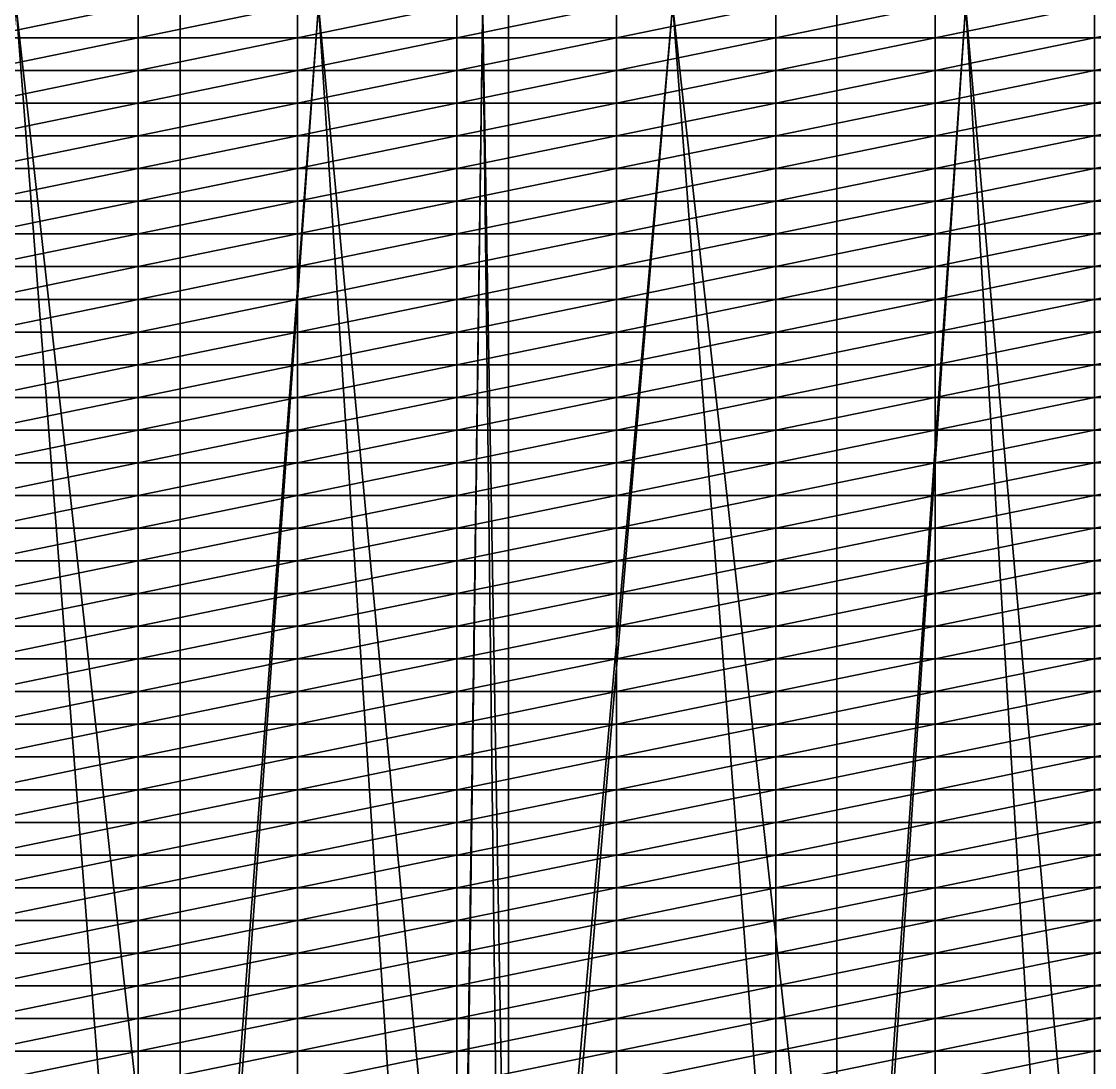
# Model space of a CAD drawing. Header units: metres. Extents: x -3 to 177, y -14 to 14.
# Drawn here: x 97.04 to 104.28, y -7.16 to -0.11 of the extents above; entities that cross this region are included whole.
import ezdxf

# ---------------------------------------------------------------- set-up
doc = ezdxf.new("R2010")
doc.units = ezdxf.units.M
for name, color, linetype, true_color in [('DB_3', 7, 'Continuous', 0x99866a), ('HOLD_3', 7, 'Continuous', 0xb09ed9), ('HULL', 7, 'Continuous', 0x528ba5)]:
    doc.layers.add(name, color=color, linetype=linetype, true_color=true_color)

msp = doc.modelspace()

# ---------------------------------------------------------------- linework, layer by layer
at = {"layer": 'DB_3'}
for points in [[(95.8926, 14.3622, 1.75), (95.8926, -14.3623, 1.75), (98.1074, -14.3623, 1.75)], [(95.8926, 14.3622, 1.75), (98.1074, -14.3623, 1.75), (98.1074, 14.3622, 1.75)], [(98.1074, 14.3622, 1.75), (98.1074, -14.3623, 1.75), (99.975, -14.3623, 1.75)], [(98.1074, 14.3622, 1.75), (99.975, -14.3623, 1.75), (99.975, 14.3622, 1.75)], [(99.975, 14.3622, 1.75), (100.3222, -14.3623, 1.75), (100.3222, 14.3622, 1.75)], [(99.975, 14.3622, 1.75), (99.975, -14.3623, 1.75), (100.3222, -14.3623, 1.75)], [(100.3222, 14.3622, 1.75), (100.3222, -14.3623, 1.75), (102.5369, -14.3623, 1.75)], [(100.3222, 14.3622, 1.75), (102.5369, -14.3623, 1.75), (102.5369, 14.3622, 1.75)], [(102.5369, 14.3622, 1.75), (102.5369, -14.3623, 1.75), (104.275, -14.3623, 1.75)], [(102.5369, 14.3622, 1.75), (104.275, -14.3623, 1.75), (104.275, 14.3622, 1.75)], [(104.275, 14.3622, 1.75), (104.275, -14.3623, 1.75), (104.7517, -14.3623, 1.75)], [(104.275, 14.3622, 1.75), (104.7517, -14.3623, 1.75), (104.7517, 14.3622, 1.75)], [(95.8926, -12.5632), (95.8926, 12.5632), (98.1074, 12.5632)], [(95.8926, -12.5632), (98.1074, 12.5632), (98.1074, -12.5632)], [(98.1074, -12.5632), (98.1074, 12.5632), (99.975, 12.5632)], [(98.1074, -12.5632), (99.975, 12.5632), (99.975, -12.5632)], [(99.975, -12.5632), (99.975, 12.5632), (100.3222, 12.5632)], [(99.975, -12.5632), (100.3222, 12.5632), (100.3222, -12.5632)], [(100.3222, -12.5632), (100.3222, 12.5632), (102.5369, 12.5632)], [(100.3222, -12.5632), (102.5369, 12.5632), (102.5369, -12.5632)], [(102.5369, -12.5632), (102.5369, 12.5632), (104.275, 12.5632)], [(102.5369, -12.5632), (104.275, 12.5632), (104.275, -12.5632)], [(104.275, -12.5632), (104.275, 12.5632), (104.7517, 12.5632)], [(104.275, -12.5632), (104.7517, 12.5632), (104.7517, -12.5632)]]:
    msp.add_3dface(points, dxfattribs=at)
at = {"layer": 'HOLD_3'}
for points in [[(95.8926, -13.0582, 1.75), (95.8926, 13.0582, 1.75), (98.1074, 13.0582, 1.75)], [(95.8926, -13.0582, 1.75), (98.1074, 13.0582, 1.75), (98.1074, -13.0582, 1.75)], [(98.1074, -13.0582, 1.75), (98.1074, 13.0582, 1.75), (99.975, 13.0582, 1.75)], [(98.1074, -13.0582, 1.75), (99.975, 13.0582, 1.75), (99.975, -13.0582, 1.75)], [(99.975, -13.0582, 1.75), (99.975, 13.0582, 1.75), (100.3222, 13.0582, 1.75)], [(99.975, -13.0582, 1.75), (100.3222, 13.0582, 1.75), (100.3222, -13.0582, 1.75)], [(100.3222, -13.0582, 1.75), (100.3222, 13.0582, 1.75), (102.5369, 13.0582, 1.75)], [(100.3222, -13.0582, 1.75), (102.5369, 13.0582, 1.75), (102.5369, -13.0582, 1.75)], [(102.5369, -13.0582, 1.75), (102.5369, 13.0582, 1.75), (104.275, 13.0582, 1.75)], [(102.5369, -13.0582, 1.75), (104.275, 13.0582, 1.75), (104.275, -13.0582, 1.75)], [(104.275, -13.0582, 1.75), (104.275, 13.0582, 1.75), (104.7517, 13.0582, 1.75)], [(104.275, -13.0582, 1.75), (104.7517, 13.0582, 1.75), (104.7517, -13.0582, 1.75)], [(95.8926, 9.996, 14.6), (95.8926, -9.996, 14.6), (98.1074, -9.996, 14.6)], [(95.8926, 9.996, 14.6), (98.1074, -9.996, 14.6), (98.1074, 9.996, 14.6)], [(98.1074, 9.996, 14.6), (98.1074, -9.996, 14.6), (99.975, -9.996, 14.6)], [(98.1074, 9.996, 14.6), (99.975, -9.996, 14.6), (99.975, 9.996, 14.6)], [(99.975, 9.996, 14.6), (99.975, -9.996, 14.6), (100.3222, -9.996, 14.6)], [(99.975, 9.996, 14.6), (100.3222, -9.996, 14.6), (100.3222, 9.996, 14.6)], [(100.3222, 9.996, 14.6), (100.3222, -9.996, 14.6), (102.5369, -9.996, 14.6)], [(100.3222, 9.996, 14.6), (102.5369, -9.996, 14.6), (102.5369, 9.996, 14.6)], [(102.5369, 9.996, 14.6), (102.5369, -9.996, 14.6), (104.275, -9.996, 14.6)], [(102.5369, 9.996, 14.6), (104.275, -9.996, 14.6), (104.275, 9.996, 14.6)], [(104.275, 9.996, 14.6), (104.275, -9.996, 14.6), (104.7517, -9.996, 14.6)], [(104.275, 9.996, 14.6), (104.7517, -9.996, 14.6), (104.7517, 9.996, 14.6)]]:
    msp.add_3dface(points, dxfattribs=at)
at = {"layer": 'HULL'}
for points in [[(96.75, -0.2204), (96.75, 0), (97.825, 0)], [(96.75, -0.2204), (97.825, 0), (97.825, -0.2204)], [(97.825, -0.2204), (97.825, 0), (98.9, 0)], [(97.825, -0.2204), (98.9, 0), (98.9, -0.2204)], [(98.9, -0.2204), (98.9, 0), (99.975, 0)], [(98.9, -0.2204), (99.975, 0), (99.975, -0.2204)], [(99.975, -0.2204), (99.975, 0), (101.05, 0)], [(99.975, -0.2204), (101.05, 0), (101.05, -0.2204)], [(101.05, -0.2204), (101.05, 0), (102.125, 0)], [(101.05, -0.2204), (102.125, 0), (102.125, -0.2204)], [(102.125, -0.2204), (102.125, 0), (103.2, 0)], [(102.125, -0.2204), (103.2, 0), (103.2, -0.2204)], [(103.2, -0.2204), (103.2, 0), (104.275, 0)], [(103.2, -0.2204), (104.275, 0), (104.275, -0.2204)], [(104.275, -0.2204), (104.275, 0), (105.35, 0)], [(104.275, -0.2204), (105.35, 0), (105.35, -0.2204)], [(96.75, -0.4408), (96.75, -0.2204), (97.825, -0.2204)], [(96.75, -0.4408), (97.825, -0.2204), (97.825, -0.4408)], [(97.825, -0.4408), (97.825, -0.2204), (98.9, -0.2204)], [(97.825, -0.4408), (98.9, -0.2204), (98.9, -0.4408)], [(98.9, -0.4408), (98.9, -0.2204), (99.975, -0.2204)], [(98.9, -0.4408), (99.975, -0.2204), (99.975, -0.4408)], [(99.975, -0.4408), (99.975, -0.2204), (101.05, -0.2204)], [(99.975, -0.4408), (101.05, -0.2204), (101.05, -0.4408)], [(101.05, -0.4408), (101.05, -0.2204), (102.125, -0.2204)], [(101.05, -0.4408), (102.125, -0.2204), (102.125, -0.4408)], [(102.125, -0.4408), (102.125, -0.2204), (103.2, -0.2204)], [(102.125, -0.4408), (103.2, -0.2204), (103.2, -0.4408)], [(103.2, -0.4408), (103.2, -0.2204), (104.275, -0.2204)], [(103.2, -0.4408), (104.275, -0.2204), (104.275, -0.4408)], [(104.275, -0.4408), (104.275, -0.2204), (105.35, -0.2204)], [(104.275, -0.4408), (105.35, -0.2204), (105.35, -0.4408)], [(96.75, -0.6612), (96.75, -0.4408), (97.825, -0.4408)], [(96.75, -0.6612), (97.825, -0.4408), (97.825, -0.6612)], [(97.825, -0.6612), (97.825, -0.4408), (98.9, -0.4408)], [(97.825, -0.6612), (98.9, -0.4408), (98.9, -0.6612)], [(98.9, -0.6612), (98.9, -0.4408), (99.975, -0.4408)], [(98.9, -0.6612), (99.975, -0.4408), (99.975, -0.6612)], [(99.975, -0.6612), (99.975, -0.4408), (101.05, -0.4408)], [(99.975, -0.6612), (101.05, -0.4408), (101.05, -0.6612)], [(101.05, -0.6612), (101.05, -0.4408), (102.125, -0.4408)], [(101.05, -0.6612), (102.125, -0.4408), (102.125, -0.6612)], [(102.125, -0.6612), (102.125, -0.4408), (103.2, -0.4408)], [(102.125, -0.6612), (103.2, -0.4408), (103.2, -0.6612)], [(103.2, -0.6612), (103.2, -0.4408), (104.275, -0.4408)], [(103.2, -0.6612), (104.275, -0.4408), (104.275, -0.6612)], [(104.275, -0.6612), (104.275, -0.4408), (105.35, -0.4408)], [(104.275, -0.6612), (105.35, -0.4408), (105.35, -0.6612)], [(96.75, -0.8816), (96.75, -0.6612), (97.825, -0.6612)], [(96.75, -0.8816), (97.825, -0.6612), (97.825, -0.8816)], [(97.825, -0.8816), (97.825, -0.6612), (98.9, -0.6612)], [(97.825, -0.8816), (98.9, -0.6612), (98.9, -0.8816)], [(98.9, -0.8816), (98.9, -0.6612), (99.975, -0.6612)], [(98.9, -0.8816), (99.975, -0.6612), (99.975, -0.8816)], [(99.975, -0.8816), (99.975, -0.6612), (101.05, -0.6612)], [(99.975, -0.8816), (101.05, -0.6612), (101.05, -0.8816)], [(101.05, -0.8816), (101.05, -0.6612), (102.125, -0.6612)], [(101.05, -0.8816), (102.125, -0.6612), (102.125, -0.8816)], [(102.125, -0.8816), (102.125, -0.6612), (103.2, -0.6612)], [(102.125, -0.8816), (103.2, -0.6612), (103.2, -0.8816)], [(103.2, -0.8816), (103.2, -0.6612), (104.275, -0.6612)], [(103.2, -0.8816), (104.275, -0.6612), (104.275, -0.8816)], [(104.275, -0.8816), (104.275, -0.6612), (105.35, -0.6612)], [(104.275, -0.8816), (105.35, -0.6612), (105.35, -0.8816)], [(96.75, -1.102), (96.75, -0.8816), (97.825, -0.8816)], [(96.75, -1.102), (97.825, -0.8816), (97.825, -1.102)], [(97.825, -1.102), (97.825, -0.8816), (98.9, -0.8816)], [(97.825, -1.102), (98.9, -0.8816), (98.9, -1.102)], [(98.9, -1.102), (98.9, -0.8816), (99.975, -0.8816)], [(98.9, -1.102), (99.975, -0.8816), (99.975, -1.102)], [(99.975, -1.102), (99.975, -0.8816), (101.05, -0.8816)], [(99.975, -1.102), (101.05, -0.8816), (101.05, -1.102)], [(101.05, -1.102), (101.05, -0.8816), (102.125, -0.8816)], [(101.05, -1.102), (102.125, -0.8816), (102.125, -1.102)], [(102.125, -1.102), (102.125, -0.8816), (103.2, -0.8816)], [(102.125, -1.102), (103.2, -0.8816), (103.2, -1.102)], [(103.2, -1.102), (103.2, -0.8816), (104.275, -0.8816)], [(103.2, -1.102), (104.275, -0.8816), (104.275, -1.102)], [(104.275, -1.102), (104.275, -0.8816), (105.35, -0.8816)], [(104.275, -1.102), (105.35, -0.8816), (105.35, -1.102)], [(96.75, -1.3224), (96.75, -1.102), (97.825, -1.102)], [(96.75, -1.3224), (97.825, -1.102), (97.825, -1.3224)], [(97.825, -1.3224), (97.825, -1.102), (98.9, -1.102)], [(97.825, -1.3224), (98.9, -1.102), (98.9, -1.3224)], [(98.9, -1.3224), (98.9, -1.102), (99.975, -1.102)], [(98.9, -1.3224), (99.975, -1.102), (99.975, -1.3224)], [(99.975, -1.3224), (99.975, -1.102), (101.05, -1.102)], [(99.975, -1.3224), (101.05, -1.102), (101.05, -1.3224)], [(101.05, -1.3224), (101.05, -1.102), (102.125, -1.102)], [(101.05, -1.3224), (102.125, -1.102), (102.125, -1.3224)], [(102.125, -1.3224), (102.125, -1.102), (103.2, -1.102)], [(102.125, -1.3224), (103.2, -1.102), (103.2, -1.3224)], [(103.2, -1.3224), (103.2, -1.102), (104.275, -1.102)], [(103.2, -1.3224), (104.275, -1.102), (104.275, -1.3224)], [(104.275, -1.3224), (104.275, -1.102), (105.35, -1.102)], [(104.275, -1.3224), (105.35, -1.102), (105.35, -1.3224)], [(96.75, -1.5428), (96.75, -1.3224), (97.825, -1.3224)], [(96.75, -1.5428), (97.825, -1.3224), (97.825, -1.5428)], [(97.825, -1.5428), (97.825, -1.3224), (98.9, -1.3224)], [(97.825, -1.5428), (98.9, -1.3224), (98.9, -1.5428)], [(98.9, -1.5428), (98.9, -1.3224), (99.975, -1.3224)], [(98.9, -1.5428), (99.975, -1.3224), (99.975, -1.5428)], [(99.975, -1.5428), (99.975, -1.3224), (101.05, -1.3224)], [(99.975, -1.5428), (101.05, -1.3224), (101.05, -1.5428)], [(101.05, -1.5428), (101.05, -1.3224), (102.125, -1.3224)], [(101.05, -1.5428), (102.125, -1.3224), (102.125, -1.5428)], [(102.125, -1.5428), (102.125, -1.3224), (103.2, -1.3224)], [(102.125, -1.5428), (103.2, -1.3224), (103.2, -1.5428)], [(103.2, -1.5428), (103.2, -1.3224), (104.275, -1.3224)], [(103.2, -1.5428), (104.275, -1.3224), (104.275, -1.5428)], [(104.275, -1.5428), (104.275, -1.3224), (105.35, -1.3224)], [(104.275, -1.5428), (105.35, -1.3224), (105.35, -1.5428)], [(96.75, -1.7633), (96.75, -1.5428), (97.825, -1.5428)], [(96.75, -1.7633), (97.825, -1.5428), (97.825, -1.7633)], [(97.825, -1.7633), (97.825, -1.5428), (98.9, -1.5428)], [(97.825, -1.7633), (98.9, -1.5428), (98.9, -1.7633)], [(98.9, -1.7633), (98.9, -1.5428), (99.975, -1.5428)], [(98.9, -1.7633), (99.975, -1.5428), (99.975, -1.7633)], [(99.975, -1.7633), (99.975, -1.5428), (101.05, -1.5428)], [(99.975, -1.7633), (101.05, -1.5428), (101.05, -1.7633)], [(101.05, -1.7633), (101.05, -1.5428), (102.125, -1.5428)], [(101.05, -1.7633), (102.125, -1.5428), (102.125, -1.7633)], [(102.125, -1.7633), (102.125, -1.5428), (103.2, -1.5428)], [(102.125, -1.7633), (103.2, -1.5428), (103.2, -1.7633)], [(103.2, -1.7633), (103.2, -1.5428), (104.275, -1.5428)], [(103.2, -1.7633), (104.275, -1.5428), (104.275, -1.7633)], [(104.275, -1.7633), (104.275, -1.5428), (105.35, -1.5428)], [(104.275, -1.7633), (105.35, -1.5428), (105.35, -1.7633)], [(96.75, -1.9837), (96.75, -1.7633), (97.825, -1.7633)], [(96.75, -1.9837), (97.825, -1.7633), (97.825, -1.9837)], [(97.825, -1.9837), (97.825, -1.7633), (98.9, -1.7633)], [(97.825, -1.9837), (98.9, -1.7633), (98.9, -1.9837)], [(98.9, -1.9837), (98.9, -1.7633), (99.975, -1.7633)], [(98.9, -1.9837), (99.975, -1.7633), (99.975, -1.9837)], [(99.975, -1.9837), (99.975, -1.7633), (101.05, -1.7633)], [(99.975, -1.9837), (101.05, -1.7633), (101.05, -1.9837)], [(101.05, -1.9837), (101.05, -1.7633), (102.125, -1.7633)], [(101.05, -1.9837), (102.125, -1.7633), (102.125, -1.9837)], [(102.125, -1.9837), (102.125, -1.7633), (103.2, -1.7633)], [(102.125, -1.9837), (103.2, -1.7633), (103.2, -1.9837)], [(103.2, -1.9837), (103.2, -1.7633), (104.275, -1.7633)], [(103.2, -1.9837), (104.275, -1.7633), (104.275, -1.9837)], [(104.275, -1.9837), (104.275, -1.7633), (105.35, -1.7633)], [(104.275, -1.9837), (105.35, -1.7633), (105.35, -1.9837)], [(96.75, -2.2041), (96.75, -1.9837), (97.825, -1.9837)], [(96.75, -2.2041), (97.825, -1.9837), (97.825, -2.2041)], [(97.825, -2.2041), (97.825, -1.9837), (98.9, -1.9837)], [(97.825, -2.2041), (98.9, -1.9837), (98.9, -2.2041)], [(98.9, -2.2041), (98.9, -1.9837), (99.975, -1.9837)], [(98.9, -2.2041), (99.975, -1.9837), (99.975, -2.2041)], [(99.975, -2.2041), (99.975, -1.9837), (101.05, -1.9837)], [(99.975, -2.2041), (101.05, -1.9837), (101.05, -2.2041)], [(101.05, -2.2041), (101.05, -1.9837), (102.125, -1.9837)], [(101.05, -2.2041), (102.125, -1.9837), (102.125, -2.2041)], [(102.125, -2.2041), (102.125, -1.9837), (103.2, -1.9837)], [(102.125, -2.2041), (103.2, -1.9837), (103.2, -2.2041)], [(103.2, -2.2041), (103.2, -1.9837), (104.275, -1.9837)], [(103.2, -2.2041), (104.275, -1.9837), (104.275, -2.2041)], [(104.275, -2.2041), (104.275, -1.9837), (105.35, -1.9837)], [(104.275, -2.2041), (105.35, -1.9837), (105.35, -2.2041)], [(96.75, -2.4245), (96.75, -2.2041), (97.825, -2.2041)], [(96.75, -2.4245), (97.825, -2.2041), (97.825, -2.4245)], [(97.825, -2.4245), (97.825, -2.2041), (98.9, -2.2041)], [(97.825, -2.4245), (98.9, -2.2041), (98.9, -2.4245)], [(98.9, -2.4245), (98.9, -2.2041), (99.975, -2.2041)], [(98.9, -2.4245), (99.975, -2.2041), (99.975, -2.4245)], [(99.975, -2.4245), (99.975, -2.2041), (101.05, -2.2041)], [(99.975, -2.4245), (101.05, -2.2041), (101.05, -2.4245)], [(101.05, -2.4245), (101.05, -2.2041), (102.125, -2.2041)], [(101.05, -2.4245), (102.125, -2.2041), (102.125, -2.4245)], [(102.125, -2.4245), (102.125, -2.2041), (103.2, -2.2041)], [(102.125, -2.4245), (103.2, -2.2041), (103.2, -2.4245)], [(103.2, -2.4245), (103.2, -2.2041), (104.275, -2.2041)], [(103.2, -2.4245), (104.275, -2.2041), (104.275, -2.4245)], [(104.275, -2.4245), (104.275, -2.2041), (105.35, -2.2041)], [(104.275, -2.4245), (105.35, -2.2041), (105.35, -2.4245)], [(96.75, -2.6449), (96.75, -2.4245), (97.825, -2.4245)], [(96.75, -2.6449), (97.825, -2.4245), (97.825, -2.6449)], [(97.825, -2.6449), (97.825, -2.4245), (98.9, -2.4245)], [(97.825, -2.6449), (98.9, -2.4245), (98.9, -2.6449)], [(98.9, -2.6449), (98.9, -2.4245), (99.975, -2.4245)], [(98.9, -2.6449), (99.975, -2.4245), (99.975, -2.6449)], [(99.975, -2.6449), (99.975, -2.4245), (101.05, -2.4245)], [(99.975, -2.6449), (101.05, -2.4245), (101.05, -2.6449)], [(101.05, -2.6449), (101.05, -2.4245), (102.125, -2.4245)], [(101.05, -2.6449), (102.125, -2.4245), (102.125, -2.6449)], [(102.125, -2.6449), (102.125, -2.4245), (103.2, -2.4245)], [(102.125, -2.6449), (103.2, -2.4245), (103.2, -2.6449)], [(103.2, -2.6449), (103.2, -2.4245), (104.275, -2.4245)], [(103.2, -2.6449), (104.275, -2.4245), (104.275, -2.6449)], [(104.275, -2.6449), (104.275, -2.4245), (105.35, -2.4245)], [(104.275, -2.6449), (105.35, -2.4245), (105.35, -2.6449)], [(96.75, -2.8653), (96.75, -2.6449), (97.825, -2.6449)], [(96.75, -2.8653), (97.825, -2.6449), (97.825, -2.8653)], [(97.825, -2.8653), (97.825, -2.6449), (98.9, -2.6449)], [(97.825, -2.8653), (98.9, -2.6449), (98.9, -2.8653)], [(98.9, -2.8653), (98.9, -2.6449), (99.975, -2.6449)], [(98.9, -2.8653), (99.975, -2.6449), (99.975, -2.8653)], [(99.975, -2.8653), (99.975, -2.6449), (101.05, -2.6449)], [(99.975, -2.8653), (101.05, -2.6449), (101.05, -2.8653)], [(101.05, -2.8653), (101.05, -2.6449), (102.125, -2.6449)], [(101.05, -2.8653), (102.125, -2.6449), (102.125, -2.8653)], [(102.125, -2.8653), (102.125, -2.6449), (103.2, -2.6449)], [(102.125, -2.8653), (103.2, -2.6449), (103.2, -2.8653)], [(103.2, -2.8653), (103.2, -2.6449), (104.275, -2.6449)], [(103.2, -2.8653), (104.275, -2.6449), (104.275, -2.8653)], [(104.275, -2.8653), (104.275, -2.6449), (105.35, -2.6449)], [(104.275, -2.8653), (105.35, -2.6449), (105.35, -2.8653)], [(96.75, -3.0857), (96.75, -2.8653), (97.825, -2.8653)], [(96.75, -3.0857), (97.825, -2.8653), (97.825, -3.0857)], [(97.825, -3.0857), (97.825, -2.8653), (98.9, -2.8653)], [(97.825, -3.0857), (98.9, -2.8653), (98.9, -3.0857)], [(98.9, -3.0857), (98.9, -2.8653), (99.975, -2.8653)], [(98.9, -3.0857), (99.975, -2.8653), (99.975, -3.0857)], [(99.975, -3.0857), (99.975, -2.8653), (101.05, -2.8653)], [(99.975, -3.0857), (101.05, -2.8653), (101.05, -3.0857)], [(101.05, -3.0857), (101.05, -2.8653), (102.125, -2.8653)], [(101.05, -3.0857), (102.125, -2.8653), (102.125, -3.0857)], [(102.125, -3.0857), (102.125, -2.8653), (103.2, -2.8653)], [(102.125, -3.0857), (103.2, -2.8653), (103.2, -3.0857)], [(103.2, -3.0857), (103.2, -2.8653), (104.275, -2.8653)], [(103.2, -3.0857), (104.275, -2.8653), (104.275, -3.0857)], [(104.275, -3.0857), (104.275, -2.8653), (105.35, -2.8653)], [(104.275, -3.0857), (105.35, -2.8653), (105.35, -3.0857)], [(96.75, -3.3061), (96.75, -3.0857), (97.825, -3.0857)], [(96.75, -3.3061), (97.825, -3.0857), (97.825, -3.3061)], [(97.825, -3.3061), (97.825, -3.0857), (98.9, -3.0857)], [(97.825, -3.3061), (98.9, -3.0857), (98.9, -3.3061)], [(98.9, -3.3061), (98.9, -3.0857), (99.975, -3.0857)], [(98.9, -3.3061), (99.975, -3.0857), (99.975, -3.3061)], [(99.975, -3.3061), (99.975, -3.0857), (101.05, -3.0857)], [(99.975, -3.3061), (101.05, -3.0857), (101.05, -3.3061)], [(101.05, -3.3061), (101.05, -3.0857), (102.125, -3.0857)], [(101.05, -3.3061), (102.125, -3.0857), (102.125, -3.3061)], [(102.125, -3.3061), (102.125, -3.0857), (103.2, -3.0857)], [(102.125, -3.3061), (103.2, -3.0857), (103.2, -3.3061)], [(103.2, -3.3061), (103.2, -3.0857), (104.275, -3.0857)], [(103.2, -3.3061), (104.275, -3.0857), (104.275, -3.3061)], [(104.275, -3.3061), (104.275, -3.0857), (105.35, -3.0857)], [(104.275, -3.3061), (105.35, -3.0857), (105.35, -3.3061)], [(96.75, -3.5265), (96.75, -3.3061), (97.825, -3.3061)], [(96.75, -3.5265), (97.825, -3.3061), (97.825, -3.5265)], [(97.825, -3.5265), (97.825, -3.3061), (98.9, -3.3061)], [(97.825, -3.5265), (98.9, -3.3061), (98.9, -3.5265)], [(98.9, -3.5265), (98.9, -3.3061), (99.975, -3.3061)], [(98.9, -3.5265), (99.975, -3.3061), (99.975, -3.5265)], [(99.975, -3.5265), (99.975, -3.3061), (101.05, -3.3061)], [(99.975, -3.5265), (101.05, -3.3061), (101.05, -3.5265)], [(101.05, -3.5265), (101.05, -3.3061), (102.125, -3.3061)], [(101.05, -3.5265), (102.125, -3.3061), (102.125, -3.5265)], [(102.125, -3.5265), (102.125, -3.3061), (103.2, -3.3061)], [(102.125, -3.5265), (103.2, -3.3061), (103.2, -3.5265)], [(103.2, -3.5265), (103.2, -3.3061), (104.275, -3.3061)], [(103.2, -3.5265), (104.275, -3.3061), (104.275, -3.5265)], [(104.275, -3.5265), (104.275, -3.3061), (105.35, -3.3061)], [(104.275, -3.5265), (105.35, -3.3061), (105.35, -3.5265)], [(96.75, -3.7469), (96.75, -3.5265), (97.825, -3.5265)], [(96.75, -3.7469), (97.825, -3.5265), (97.825, -3.7469)], [(97.825, -3.7469), (97.825, -3.5265), (98.9, -3.5265)], [(97.825, -3.7469), (98.9, -3.5265), (98.9, -3.7469)], [(98.9, -3.7469), (98.9, -3.5265), (99.975, -3.5265)], [(98.9, -3.7469), (99.975, -3.5265), (99.975, -3.7469)], [(99.975, -3.7469), (99.975, -3.5265), (101.05, -3.5265)], [(99.975, -3.7469), (101.05, -3.5265), (101.05, -3.7469)], [(101.05, -3.7469), (101.05, -3.5265), (102.125, -3.5265)], [(101.05, -3.7469), (102.125, -3.5265), (102.125, -3.7469)], [(102.125, -3.7469), (102.125, -3.5265), (103.2, -3.5265)], [(102.125, -3.7469), (103.2, -3.5265), (103.2, -3.7469)], [(103.2, -3.7469), (103.2, -3.5265), (104.275, -3.5265)], [(103.2, -3.7469), (104.275, -3.5265), (104.275, -3.7469)], [(104.275, -3.7469), (104.275, -3.5265), (105.35, -3.5265)], [(104.275, -3.7469), (105.35, -3.5265), (105.35, -3.7469)], [(96.75, -3.9673), (96.75, -3.7469), (97.825, -3.7469)], [(96.75, -3.9673), (97.825, -3.7469), (97.825, -3.9673)], [(97.825, -3.9673), (97.825, -3.7469), (98.9, -3.7469)], [(97.825, -3.9673), (98.9, -3.7469), (98.9, -3.9673)], [(98.9, -3.9673), (98.9, -3.7469), (99.975, -3.7469)], [(98.9, -3.9673), (99.975, -3.7469), (99.975, -3.9673)], [(99.975, -3.9673), (99.975, -3.7469), (101.05, -3.7469)], [(99.975, -3.9673), (101.05, -3.7469), (101.05, -3.9673)], [(101.05, -3.9673), (101.05, -3.7469), (102.125, -3.7469)], [(101.05, -3.9673), (102.125, -3.7469), (102.125, -3.9673)], [(102.125, -3.9673), (102.125, -3.7469), (103.2, -3.7469)], [(102.125, -3.9673), (103.2, -3.7469), (103.2, -3.9673)], [(103.2, -3.9673), (103.2, -3.7469), (104.275, -3.7469)], [(103.2, -3.9673), (104.275, -3.7469), (104.275, -3.9673)], [(104.275, -3.9673), (104.275, -3.7469), (105.35, -3.7469)], [(104.275, -3.9673), (105.35, -3.7469), (105.35, -3.9673)], [(96.75, -4.1877), (96.75, -3.9673), (97.825, -3.9673)], [(96.75, -4.1877), (97.825, -3.9673), (97.825, -4.1877)], [(97.825, -4.1877), (97.825, -3.9673), (98.9, -3.9673)], [(97.825, -4.1877), (98.9, -3.9673), (98.9, -4.1877)], [(98.9, -4.1877), (98.9, -3.9673), (99.975, -3.9673)], [(98.9, -4.1877), (99.975, -3.9673), (99.975, -4.1877)], [(99.975, -4.1877), (99.975, -3.9673), (101.05, -3.9673)], [(99.975, -4.1877), (101.05, -3.9673), (101.05, -4.1877)], [(101.05, -4.1877), (101.05, -3.9673), (102.125, -3.9673)], [(101.05, -4.1877), (102.125, -3.9673), (102.125, -4.1877)], [(102.125, -4.1877), (102.125, -3.9673), (103.2, -3.9673)], [(102.125, -4.1877), (103.2, -3.9673), (103.2, -4.1877)], [(103.2, -4.1877), (103.2, -3.9673), (104.275, -3.9673)], [(103.2, -4.1877), (104.275, -3.9673), (104.275, -4.1877)], [(104.275, -4.1877), (104.275, -3.9673), (105.35, -3.9673)], [(104.275, -4.1877), (105.35, -3.9673), (105.35, -4.1877)], [(96.75, -4.4081), (96.75, -4.1877), (97.825, -4.1877)], [(96.75, -4.4081), (97.825, -4.1877), (97.825, -4.4081)], [(97.825, -4.4081), (97.825, -4.1877), (98.9, -4.1877)], [(97.825, -4.4081), (98.9, -4.1877), (98.9, -4.4081)], [(98.9, -4.4081), (98.9, -4.1877), (99.975, -4.1877)], [(98.9, -4.4081), (99.975, -4.1877), (99.975, -4.4081)], [(99.975, -4.4081), (99.975, -4.1877), (101.05, -4.1877)], [(99.975, -4.4081), (101.05, -4.1877), (101.05, -4.4081)], [(101.05, -4.4081), (101.05, -4.1877), (102.125, -4.1877)], [(101.05, -4.4081), (102.125, -4.1877), (102.125, -4.4081)], [(102.125, -4.4081), (102.125, -4.1877), (103.2, -4.1877)], [(102.125, -4.4081), (103.2, -4.1877), (103.2, -4.4081)], [(103.2, -4.4081), (103.2, -4.1877), (104.275, -4.1877)], [(103.2, -4.4081), (104.275, -4.1877), (104.275, -4.4081)], [(104.275, -4.4081), (104.275, -4.1877), (105.35, -4.1877)], [(104.275, -4.4081), (105.35, -4.1877), (105.35, -4.4081)], [(96.75, -4.6285), (96.75, -4.4081), (97.825, -4.4081)], [(96.75, -4.6285), (97.825, -4.4081), (97.825, -4.6285)], [(97.825, -4.6285), (97.825, -4.4081), (98.9, -4.4081)], [(97.825, -4.6285), (98.9, -4.4081), (98.9, -4.6285)], [(98.9, -4.6285), (98.9, -4.4081), (99.975, -4.4081)], [(98.9, -4.6285), (99.975, -4.4081), (99.975, -4.6285)], [(99.975, -4.6285), (99.975, -4.4081), (101.05, -4.4081)], [(99.975, -4.6285), (101.05, -4.4081), (101.05, -4.6285)], [(101.05, -4.6285), (101.05, -4.4081), (102.125, -4.4081)], [(101.05, -4.6285), (102.125, -4.4081), (102.125, -4.6285)], [(102.125, -4.6285), (102.125, -4.4081), (103.2, -4.4081)], [(102.125, -4.6285), (103.2, -4.4081), (103.2, -4.6285)], [(103.2, -4.6285), (103.2, -4.4081), (104.275, -4.4081)], [(103.2, -4.6285), (104.275, -4.4081), (104.275, -4.6285)], [(104.275, -4.6285), (104.275, -4.4081), (105.35, -4.4081)], [(104.275, -4.6285), (105.35, -4.4081), (105.35, -4.6285)], [(96.75, -4.8489), (96.75, -4.6285), (97.825, -4.6285)], [(96.75, -4.8489), (97.825, -4.6285), (97.825, -4.8489)], [(97.825, -4.8489), (97.825, -4.6285), (98.9, -4.6285)], [(97.825, -4.8489), (98.9, -4.6285), (98.9, -4.8489)], [(98.9, -4.8489), (98.9, -4.6285), (99.975, -4.6285)], [(98.9, -4.8489), (99.975, -4.6285), (99.975, -4.8489)], [(99.975, -4.8489), (99.975, -4.6285), (101.05, -4.6285)], [(99.975, -4.8489), (101.05, -4.6285), (101.05, -4.8489)], [(101.05, -4.8489), (101.05, -4.6285), (102.125, -4.6285)], [(101.05, -4.8489), (102.125, -4.6285), (102.125, -4.8489)], [(102.125, -4.8489), (102.125, -4.6285), (103.2, -4.6285)], [(102.125, -4.8489), (103.2, -4.6285), (103.2, -4.8489)], [(103.2, -4.8489), (103.2, -4.6285), (104.275, -4.6285)], [(103.2, -4.8489), (104.275, -4.6285), (104.275, -4.8489)], [(104.275, -4.8489), (104.275, -4.6285), (105.35, -4.6285)], [(104.275, -4.8489), (105.35, -4.6285), (105.35, -4.8489)], [(96.75, -5.0694), (96.75, -4.8489), (97.825, -4.8489)], [(96.75, -5.0694), (97.825, -4.8489), (97.825, -5.0694)], [(97.825, -5.0694), (97.825, -4.8489), (98.9, -4.8489)], [(97.825, -5.0694), (98.9, -4.8489), (98.9, -5.0694)], [(98.9, -5.0694), (98.9, -4.8489), (99.975, -4.8489)], [(98.9, -5.0694), (99.975, -4.8489), (99.975, -5.0694)], [(99.975, -5.0694), (99.975, -4.8489), (101.05, -4.8489)], [(99.975, -5.0694), (101.05, -4.8489), (101.05, -5.0694)], [(101.05, -5.0694), (101.05, -4.8489), (102.125, -4.8489)], [(101.05, -5.0694), (102.125, -4.8489), (102.125, -5.0694)], [(102.125, -5.0694), (102.125, -4.8489), (103.2, -4.8489)], [(102.125, -5.0694), (103.2, -4.8489), (103.2, -5.0694)], [(103.2, -5.0694), (103.2, -4.8489), (104.275, -4.8489)], [(103.2, -5.0694), (104.275, -4.8489), (104.275, -5.0694)], [(104.275, -5.0694), (104.275, -4.8489), (105.35, -4.8489)], [(104.275, -5.0694), (105.35, -4.8489), (105.35, -5.0694)], [(96.75, -5.2898), (96.75, -5.0694), (97.825, -5.0694)], [(96.75, -5.2898), (97.825, -5.0694), (97.825, -5.2898)], [(97.825, -5.2898), (97.825, -5.0694), (98.9, -5.0694)], [(97.825, -5.2898), (98.9, -5.0694), (98.9, -5.2898)], [(98.9, -5.2898), (98.9, -5.0694), (99.975, -5.0694)], [(98.9, -5.2898), (99.975, -5.0694), (99.975, -5.2898)], [(99.975, -5.2898), (99.975, -5.0694), (101.05, -5.0694)], [(99.975, -5.2898), (101.05, -5.0694), (101.05, -5.2898)], [(101.05, -5.2898), (101.05, -5.0694), (102.125, -5.0694)], [(101.05, -5.2898), (102.125, -5.0694), (102.125, -5.2898)], [(102.125, -5.2898), (102.125, -5.0694), (103.2, -5.0694)], [(102.125, -5.2898), (103.2, -5.0694), (103.2, -5.2898)], [(103.2, -5.2898), (103.2, -5.0694), (104.275, -5.0694)], [(103.2, -5.2898), (104.275, -5.0694), (104.275, -5.2898)], [(104.275, -5.2898), (104.275, -5.0694), (105.35, -5.0694)], [(104.275, -5.2898), (105.35, -5.0694), (105.35, -5.2898)], [(96.75, -5.5102), (96.75, -5.2898), (97.825, -5.2898)], [(96.75, -5.5102), (97.825, -5.2898), (97.825, -5.5102)], [(97.825, -5.5102), (97.825, -5.2898), (98.9, -5.2898)], [(97.825, -5.5102), (98.9, -5.2898), (98.9, -5.5102)], [(98.9, -5.5102), (98.9, -5.2898), (99.975, -5.2898)], [(98.9, -5.5102), (99.975, -5.2898), (99.975, -5.5102)], [(99.975, -5.5102), (99.975, -5.2898), (101.05, -5.2898)], [(99.975, -5.5102), (101.05, -5.2898), (101.05, -5.5102)], [(101.05, -5.5102), (101.05, -5.2898), (102.125, -5.2898)], [(101.05, -5.5102), (102.125, -5.2898), (102.125, -5.5102)], [(102.125, -5.5102), (102.125, -5.2898), (103.2, -5.2898)], [(102.125, -5.5102), (103.2, -5.2898), (103.2, -5.5102)], [(103.2, -5.5102), (103.2, -5.2898), (104.275, -5.2898)], [(103.2, -5.5102), (104.275, -5.2898), (104.275, -5.5102)], [(104.275, -5.5102), (104.275, -5.2898), (105.35, -5.2898)], [(104.275, -5.5102), (105.35, -5.2898), (105.35, -5.5102)], [(96.75, -5.7306), (96.75, -5.5102), (97.825, -5.5102)], [(96.75, -5.7306), (97.825, -5.5102), (97.825, -5.7306)], [(97.825, -5.7306), (97.825, -5.5102), (98.9, -5.5102)], [(97.825, -5.7306), (98.9, -5.5102), (98.9, -5.7306)], [(98.9, -5.7306), (98.9, -5.5102), (99.975, -5.5102)], [(98.9, -5.7306), (99.975, -5.5102), (99.975, -5.7306)], [(99.975, -5.7306), (99.975, -5.5102), (101.05, -5.5102)], [(99.975, -5.7306), (101.05, -5.5102), (101.05, -5.7306)], [(101.05, -5.7306), (101.05, -5.5102), (102.125, -5.5102)], [(101.05, -5.7306), (102.125, -5.5102), (102.125, -5.7306)], [(102.125, -5.7306), (102.125, -5.5102), (103.2, -5.5102)], [(102.125, -5.7306), (103.2, -5.5102), (103.2, -5.7306)], [(103.2, -5.7306), (103.2, -5.5102), (104.275, -5.5102)], [(103.2, -5.7306), (104.275, -5.5102), (104.275, -5.7306)], [(104.275, -5.7306), (104.275, -5.5102), (105.35, -5.5102)], [(104.275, -5.7306), (105.35, -5.5102), (105.35, -5.7306)], [(96.75, -5.951), (96.75, -5.7306), (97.825, -5.7306)], [(96.75, -5.951), (97.825, -5.7306), (97.825, -5.951)], [(97.825, -5.951), (97.825, -5.7306), (98.9, -5.7306)], [(97.825, -5.951), (98.9, -5.7306), (98.9, -5.951)], [(98.9, -5.951), (98.9, -5.7306), (99.975, -5.7306)], [(98.9, -5.951), (99.975, -5.7306), (99.975, -5.951)], [(99.975, -5.951), (99.975, -5.7306), (101.05, -5.7306)], [(99.975, -5.951), (101.05, -5.7306), (101.05, -5.951)], [(101.05, -5.951), (101.05, -5.7306), (102.125, -5.7306)], [(101.05, -5.951), (102.125, -5.7306), (102.125, -5.951)], [(102.125, -5.951), (102.125, -5.7306), (103.2, -5.7306)], [(102.125, -5.951), (103.2, -5.7306), (103.2, -5.951)], [(103.2, -5.951), (103.2, -5.7306), (104.275, -5.7306)], [(103.2, -5.951), (104.275, -5.7306), (104.275, -5.951)], [(104.275, -5.951), (104.275, -5.7306), (105.35, -5.7306)], [(104.275, -5.951), (105.35, -5.7306), (105.35, -5.951)], [(96.75, -6.1714), (96.75, -5.951), (97.825, -5.951)], [(96.75, -6.1714), (97.825, -5.951), (97.825, -6.1714)], [(97.825, -6.1714), (97.825, -5.951), (98.9, -5.951)], [(97.825, -6.1714), (98.9, -5.951), (98.9, -6.1714)], [(98.9, -6.1714), (98.9, -5.951), (99.975, -5.951)], [(98.9, -6.1714), (99.975, -5.951), (99.975, -6.1714)], [(99.975, -6.1714), (99.975, -5.951), (101.05, -5.951)], [(99.975, -6.1714), (101.05, -5.951), (101.05, -6.1714)], [(101.05, -6.1714), (101.05, -5.951), (102.125, -5.951)], [(101.05, -6.1714), (102.125, -5.951), (102.125, -6.1714)], [(102.125, -6.1714), (102.125, -5.951), (103.2, -5.951)], [(102.125, -6.1714), (103.2, -5.951), (103.2, -6.1714)], [(103.2, -6.1714), (103.2, -5.951), (104.275, -5.951)], [(103.2, -6.1714), (104.275, -5.951), (104.275, -6.1714)], [(104.275, -6.1714), (104.275, -5.951), (105.35, -5.951)], [(104.275, -6.1714), (105.35, -5.951), (105.35, -6.1714)], [(96.75, -6.3918), (96.75, -6.1714), (97.825, -6.1714)], [(96.75, -6.3918), (97.825, -6.1714), (97.825, -6.3918)], [(97.825, -6.3918), (97.825, -6.1714), (98.9, -6.1714)], [(97.825, -6.3918), (98.9, -6.1714), (98.9, -6.3918)], [(98.9, -6.3918), (98.9, -6.1714), (99.975, -6.1714)], [(98.9, -6.3918), (99.975, -6.1714), (99.975, -6.3918)], [(99.975, -6.3918), (99.975, -6.1714), (101.05, -6.1714)], [(99.975, -6.3918), (101.05, -6.1714), (101.05, -6.3918)], [(101.05, -6.3918), (101.05, -6.1714), (102.125, -6.1714)], [(101.05, -6.3918), (102.125, -6.1714), (102.125, -6.3918)], [(102.125, -6.3918), (102.125, -6.1714), (103.2, -6.1714)], [(102.125, -6.3918), (103.2, -6.1714), (103.2, -6.3918)], [(103.2, -6.3918), (103.2, -6.1714), (104.275, -6.1714)], [(103.2, -6.3918), (104.275, -6.1714), (104.275, -6.3918)], [(104.275, -6.3918), (104.275, -6.1714), (105.35, -6.1714)], [(104.275, -6.3918), (105.35, -6.1714), (105.35, -6.3918)], [(96.75, -6.6122), (96.75, -6.3918), (97.825, -6.3918)], [(96.75, -6.6122), (97.825, -6.3918), (97.825, -6.6122)], [(97.825, -6.6122), (97.825, -6.3918), (98.9, -6.3918)], [(97.825, -6.6122), (98.9, -6.3918), (98.9, -6.6122)], [(98.9, -6.6122), (98.9, -6.3918), (99.975, -6.3918)], [(98.9, -6.6122), (99.975, -6.3918), (99.975, -6.6122)], [(99.975, -6.6122), (99.975, -6.3918), (101.05, -6.3918)], [(99.975, -6.6122), (101.05, -6.3918), (101.05, -6.6122)], [(101.05, -6.6122), (101.05, -6.3918), (102.125, -6.3918)], [(101.05, -6.6122), (102.125, -6.3918), (102.125, -6.6122)], [(102.125, -6.6122), (102.125, -6.3918), (103.2, -6.3918)], [(102.125, -6.6122), (103.2, -6.3918), (103.2, -6.6122)], [(103.2, -6.6122), (103.2, -6.3918), (104.275, -6.3918)], [(103.2, -6.6122), (104.275, -6.3918), (104.275, -6.6122)], [(104.275, -6.6122), (104.275, -6.3918), (105.35, -6.3918)], [(104.275, -6.6122), (105.35, -6.3918), (105.35, -6.6122)], [(96.75, -6.8326), (96.75, -6.6122), (97.825, -6.6122)], [(96.75, -6.8326), (97.825, -6.6122), (97.825, -6.8326)], [(97.825, -6.8326), (97.825, -6.6122), (98.9, -6.6122)], [(97.825, -6.8326), (98.9, -6.6122), (98.9, -6.8326)], [(98.9, -6.8326), (98.9, -6.6122), (99.975, -6.6122)], [(98.9, -6.8326), (99.975, -6.6122), (99.975, -6.8326)], [(99.975, -6.8326), (99.975, -6.6122), (101.05, -6.6122)], [(99.975, -6.8326), (101.05, -6.6122), (101.05, -6.8326)], [(101.05, -6.8326), (101.05, -6.6122), (102.125, -6.6122)], [(101.05, -6.8326), (102.125, -6.6122), (102.125, -6.8326)], [(102.125, -6.8326), (102.125, -6.6122), (103.2, -6.6122)], [(102.125, -6.8326), (103.2, -6.6122), (103.2, -6.8326)], [(103.2, -6.8326), (103.2, -6.6122), (104.275, -6.6122)], [(103.2, -6.8326), (104.275, -6.6122), (104.275, -6.8326)], [(104.275, -6.8326), (104.275, -6.6122), (105.35, -6.6122)], [(104.275, -6.8326), (105.35, -6.6122), (105.35, -6.8326)], [(96.75, -7.053), (96.75, -6.8326), (97.825, -6.8326)], [(96.75, -7.053), (97.825, -6.8326), (97.825, -7.053)], [(97.825, -7.053), (97.825, -6.8326), (98.9, -6.8326)], [(97.825, -7.053), (98.9, -6.8326), (98.9, -7.053)], [(98.9, -7.053), (98.9, -6.8326), (99.975, -6.8326)], [(98.9, -7.053), (99.975, -6.8326), (99.975, -7.053)], [(99.975, -7.053), (99.975, -6.8326), (101.05, -6.8326)], [(99.975, -7.053), (101.05, -6.8326), (101.05, -7.053)], [(101.05, -7.053), (101.05, -6.8326), (102.125, -6.8326)], [(101.05, -7.053), (102.125, -6.8326), (102.125, -7.053)], [(102.125, -7.053), (102.125, -6.8326), (103.2, -6.8326)], [(102.125, -7.053), (103.2, -6.8326), (103.2, -7.053)], [(103.2, -7.053), (103.2, -6.8326), (104.275, -6.8326)], [(103.2, -7.053), (104.275, -6.8326), (104.275, -7.053)], [(104.275, -7.053), (104.275, -6.8326), (105.35, -6.8326)], [(104.275, -7.053), (105.35, -6.8326), (105.35, -7.053)], [(96.75, -7.2734), (96.75, -7.053), (97.825, -7.053)], [(96.75, -7.2734), (97.825, -7.053), (97.825, -7.2734)], [(97.825, -7.2734), (97.825, -7.053), (98.9, -7.053)], [(97.825, -7.2734), (98.9, -7.053), (98.9, -7.2734)], [(98.9, -7.2734), (98.9, -7.053), (99.975, -7.053)], [(98.9, -7.2734), (99.975, -7.053), (99.975, -7.2734)], [(99.975, -7.2734), (99.975, -7.053), (101.05, -7.053)], [(99.975, -7.2734), (101.05, -7.053), (101.05, -7.2734)], [(101.05, -7.2734), (101.05, -7.053), (102.125, -7.053)], [(101.05, -7.2734), (102.125, -7.053), (102.125, -7.2734)], [(102.125, -7.2734), (102.125, -7.053), (103.2, -7.053)], [(102.125, -7.2734), (103.2, -7.053), (103.2, -7.2734)], [(103.2, -7.2734), (103.2, -7.053), (104.275, -7.053)], [(103.2, -7.2734), (104.275, -7.053), (104.275, -7.2734)], [(104.275, -7.2734), (104.275, -7.053), (105.35, -7.053)], [(104.275, -7.2734), (105.35, -7.053), (105.35, -7.2734)]]:
    msp.add_3dface(points, dxfattribs=at)

doc.saveas('drawing.dxf')
